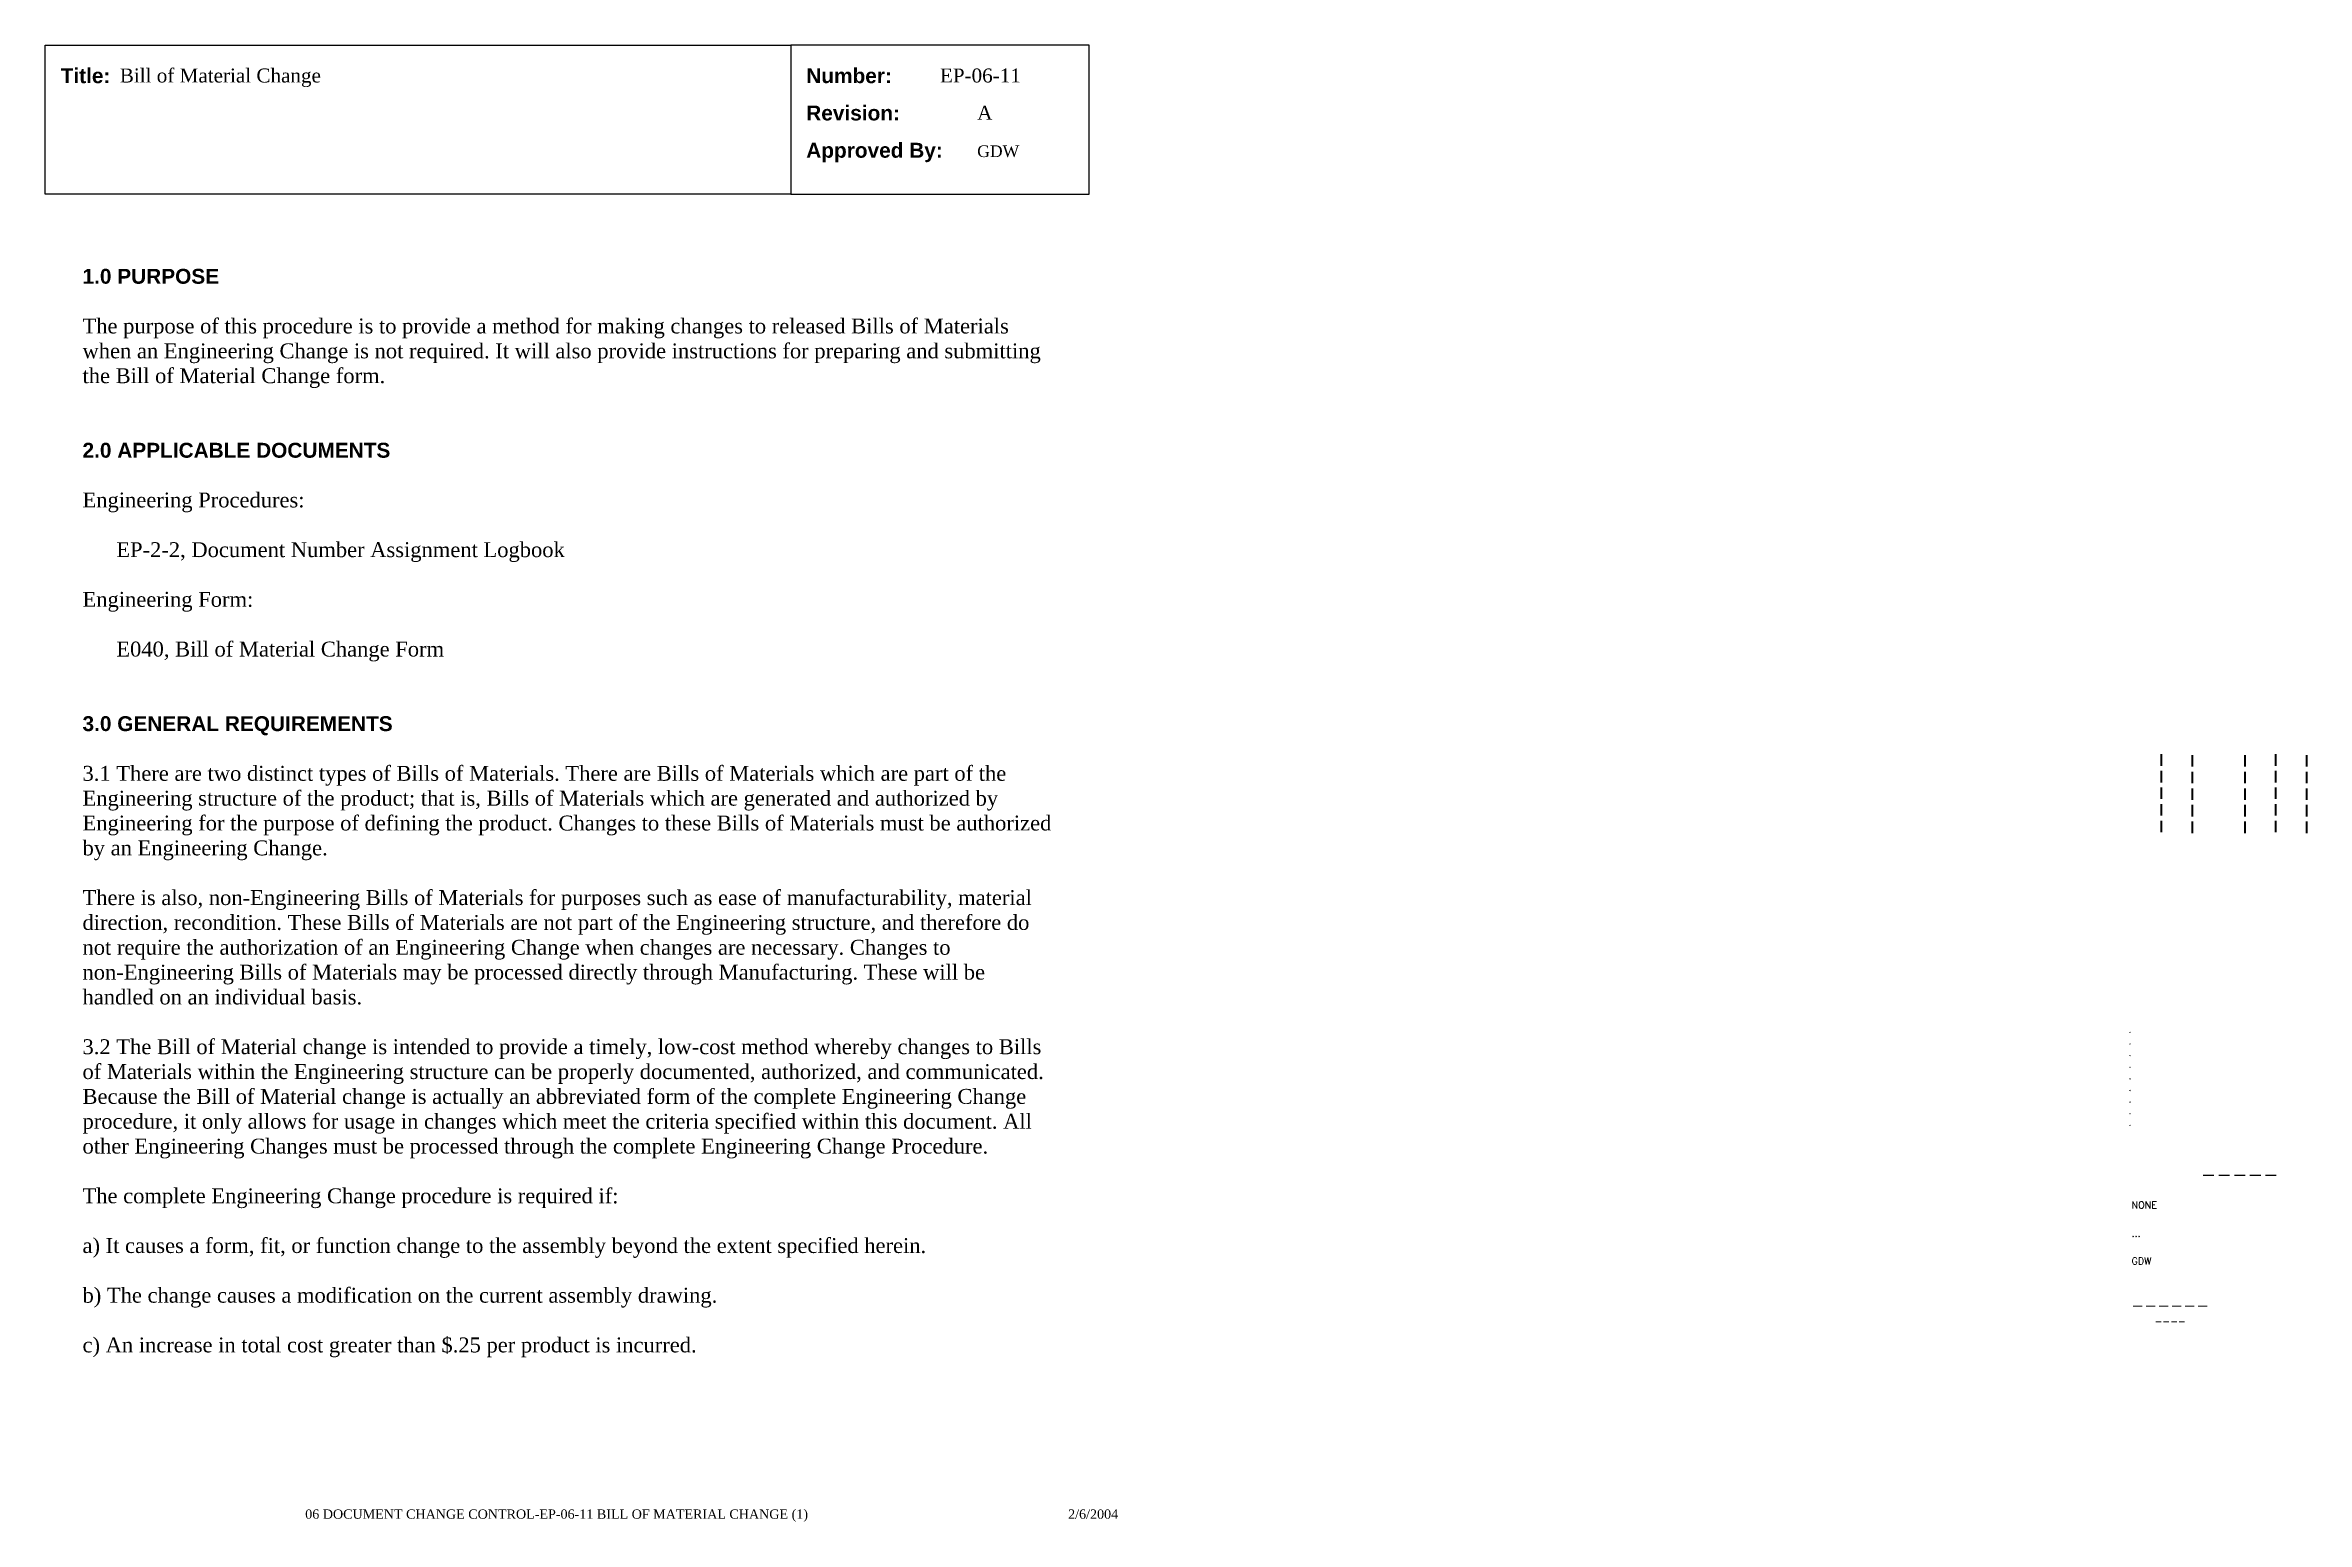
# Paper-space layout 'EP-06-11 Bill of Material Change (1)' of a CAD drawing. Header units: inches. Extents: x 1 to 31.3, y 0.2 to 20.
import ezdxf
from ezdxf.enums import TextEntityAlignment as Align

# ---------------------------------------------------------------- set-up
doc = ezdxf.new("R2010")
doc.units = ezdxf.units.IN
doc.header["$MEASUREMENT"] = 0
doc.layers.add('TitleBlock_Attributes', color=40, linetype='Continuous', plot=False)
doc.layers.add('TitleBlock_Atts_Print', color=1, linetype='Continuous')
doc.styles.get("Standard").update_dxf_attribs({"font": 'simplex.shx'})
doc.styles.add('style1', font='TIMES.TTF')
doc.styles.add('styleAtt', font='TIMES.TTF')
doc.styles.add('TBBIGTEXT', font='complex.shx')

# ---------------------------------------------------------------- blocks, each defined once
blk = doc.blocks.new('Test1')
at = {"layer": 'TitleBlock_Attributes', "style": 'TBBIGTEXT', "width": 0.8}
for tag, p, height in [('SideLine1', (29.492, 9.408), 0.25), ('SideLine2', (29.906, 9.396), 0.25), ('SideLine3', (30.612, 9.396), 0.25), ('SideLine4', (31.026, 9.408), 0.25), ('SideLine5', (31.44, 9.396), 0.25), ('File-Layout', (28.803, 3.641), 0.125)]:
    blk.add_attdef(tag, p, '', height=height, rotation=90, dxfattribs=at)
at = {"layer": 'TitleBlock_Attributes'}
for tag, p, height in [('REV1', (28.947, 6.754), 0.0625), ('REV2', (28.947, 6.598), 0.0625), ('REV3', (28.947, 6.442), 0.0625), ('REV4', (28.947, 6.286), 0.0625), ('REV5', (28.947, 6.13), 0.0625), ('REV6', (28.947, 5.974), 0.0625), ('REV7', (28.947, 5.818), 0.0625), ('REV8', (28.947, 5.662), 0.0625), ('REV9', (28.947, 5.506), 0.0625), ('SCALE', (28.983, 4.394), 0.0938), ('INCHARGE', (28.983, 4.016), 0.0938), ('DRW', (28.983, 3.641), 0.0938)]:
    blk.add_attdef(tag, p, '', height=height, dxfattribs=at)
at = {"layer": 'TitleBlock_Attributes', "style": 'TBBIGTEXT'}
for tag, height, p in [('PROJNUM', 0.188, (30.434, 4.761)), ('DWG_NUM', 0.156, (31.168, 4.127)), ('CUSTOMER', 0.156, (29.501, 3.017)), ('LOCATION', 0.0938, (29.501, 2.835)), ('DESC_1', 0.188, (29.501, 2.412)), ('DESC_2', 0.188, (29.501, 2.1)), ('DESC_3', 0.188, (29.501, 1.787))]:
    blk.add_attdef(tag, text='', height=height, dxfattribs=at).set_placement(p, align=Align.CENTER)
at = {"layer": 'TitleBlock_Attributes'}
blk.add_attdef('DRW_DATE', text='', height=0.0938, dxfattribs=at).set_placement((31.149, 3.648), align=Align.CENTER)

psp = doc.layouts.new('EP-06-11 Bill of Material Change (1)')

# ---------------------------------------------------------------- linework, layer by layer
for points in [[(1, 20), (11, 20), (11, 18), (1, 18)], [(11, 18), (15, 18), (15, 20), (11, 20)]]:
    psp.add_lwpolyline(points, close=True)

# ---------------------------------------------------------------- block references
ref = psp.add_blockref('Test1', (0, 0))
ref.add_attrib('CUSTOMER', '------', dxfattribs={"layer": 'TitleBlock_Attributes', "height": 0.1562, "style": 'TBBIGTEXT'}).set_placement((29.501, 3.017), align=Align.CENTER)
ref.add_attrib('LOCATION', '----', dxfattribs={"layer": 'TitleBlock_Attributes', "height": 0.0938, "style": 'TBBIGTEXT'}).set_placement((29.501, 2.835), align=Align.CENTER)
ref.add_attrib('DESC_1', 'Bill of Material Change', (2, 19.5), dxfattribs={"layer": 'TitleBlock_Atts_Print', "height": 0.1875, "style": 'styleAtt'})
ref.add_attrib('DESC_2', 'EP-06-11', (13, 19.5), dxfattribs={"layer": 'TitleBlock_Atts_Print', "height": 0.1875, "style": 'styleAtt'})
ref.add_attrib('DESC_3', 'A', (13.5, 19), dxfattribs={"layer": 'TitleBlock_Atts_Print', "height": 0.188, "style": 'styleAtt'})
ref.add_attrib('PROJNUM', '-----', dxfattribs={"layer": 'TitleBlock_Attributes', "height": 0.1875, "style": 'TBBIGTEXT'}).set_placement((30.434, 4.761), align=Align.CENTER)
ref.add_attrib('DWG_NUM', 'GDW', (13.5, 18.5), dxfattribs={"layer": 'TitleBlock_Atts_Print', "height": 0.1562, "style": 'styleAtt'})
ref.add_attrib('DRW_DATE', '2/6/2004', dxfattribs={"layer": 'TitleBlock_Atts_Print', "height": 0.125, "style": 'styleAtt'}).set_placement((15.055, 0.232), align=Align.CENTER)
ref.add_attrib('DRW', 'GDW', (28.983, 3.641), dxfattribs={"layer": 'TitleBlock_Attributes', "height": 0.0938})
ref.add_attrib('INCHARGE', '...', (28.983, 4.016), dxfattribs={"layer": 'TitleBlock_Attributes', "height": 0.0938})
ref.add_attrib('SCALE', 'NONE', (28.983, 4.394), dxfattribs={"layer": 'TitleBlock_Attributes', "height": 0.0938})
ref.add_attrib('REV1', '.', (28.947, 6.754), dxfattribs={"layer": 'TitleBlock_Attributes', "height": 0.0625})
ref.add_attrib('REV2', '.', (28.947, 6.598), dxfattribs={"layer": 'TitleBlock_Attributes', "height": 0.0625})
ref.add_attrib('REV3', '.', (28.947, 6.442), dxfattribs={"layer": 'TitleBlock_Attributes', "height": 0.0625})
ref.add_attrib('REV4', '.', (28.947, 6.286), dxfattribs={"layer": 'TitleBlock_Attributes', "height": 0.0625})
ref.add_attrib('REV5', '.', (28.947, 6.13), dxfattribs={"layer": 'TitleBlock_Attributes', "height": 0.0625})
ref.add_attrib('REV6', '.', (28.947, 5.974), dxfattribs={"layer": 'TitleBlock_Attributes', "height": 0.0625})
ref.add_attrib('REV7', '.', (28.947, 5.818), dxfattribs={"layer": 'TitleBlock_Attributes', "height": 0.0625})
ref.add_attrib('REV8', '.', (28.947, 5.662), dxfattribs={"layer": 'TitleBlock_Attributes', "height": 0.0625})
ref.add_attrib('REV9', '.', (28.947, 5.506), dxfattribs={"layer": 'TitleBlock_Attributes', "height": 0.0625})
ref.add_attrib('SideLine1', '-----', (29.492, 9.408), dxfattribs={"layer": 'TitleBlock_Attributes', "height": 0.25, "rotation": 90, "style": 'TBBIGTEXT', "width": 0.8})
ref.add_attrib('SideLine2', '-----', (29.906, 9.396), dxfattribs={"layer": 'TitleBlock_Attributes', "height": 0.25, "rotation": 90, "style": 'TBBIGTEXT', "width": 0.8})
ref.add_attrib('SideLine3', '-----', (30.612, 9.396), dxfattribs={"layer": 'TitleBlock_Attributes', "height": 0.25, "rotation": 90, "style": 'TBBIGTEXT', "width": 0.8})
ref.add_attrib('SideLine4', '-----', (31.026, 9.408), dxfattribs={"layer": 'TitleBlock_Attributes', "height": 0.25, "rotation": 90, "style": 'TBBIGTEXT', "width": 0.8})
ref.add_attrib('SideLine5', '-----', (31.44, 9.396), dxfattribs={"layer": 'TitleBlock_Attributes', "height": 0.25, "rotation": 90, "style": 'TBBIGTEXT', "width": 0.8})
ref.add_attrib('File-Layout', '06 DOCUMENT CHANGE CONTROL-EP-06-11 BILL OF MATERIAL CHANGE (1)', dxfattribs={"layer": 'TitleBlock_Atts_Print', "height": 0.125, "style": 'styleAtt'}).set_placement((7.859, 0.232), align=Align.CENTER)

# ---------------------------------------------------------------- texts
at = {"color": 5, "char_height": 0.2, "width": 2, "attachment_point": 1, "line_spacing_factor": 1.5, "style": 'style1'}
for s, insert in [('{\\fArial|b1|i0|c0|p34;Title:}', (1.207, 19.691)), ('{\\fArial|b1|i0|c0|p34;Number:\\PRevision:\\PApproved By:}', (11.207, 19.691))]:
    psp.add_mtext(s, dxfattribs=dict(at, insert=insert))
at = {"color": 5, "insert": (1.5, 17), "char_height": 0.2, "width": 13, "attachment_point": 1, "style": 'style1'}
psp.add_mtext('{\\fArial|b1|i0|c0|p34;1.0 PURPOSE\\P\\P}The purpose of this procedure is to provide a method for making changes to released Bills of Materials when an Engineering Change is not required. It will also provide instructions for preparing and submitting the Bill of Material Change form.\\P\\P\\P{\\fArial|b1|i0|c0|p34;2.0 APPLICABLE DOCUMENTS\\P\\P}Engineering Procedures:\\P\\P      EP-2-2, Document Number Assignment Logbook\\P\\PEngineering Form:\\P\\P      E040, Bill of Material Change Form\\P\\P\\P{\\fArial|b1|i0|c0|p34;3.0 GENERAL REQUIREMENTS\\P\\P}3.1 There are two distinct types of Bills of Materials. There are Bills of Materials which are part of the Engineering structure of the product; that is, Bills of Materials which are generated and authorized by Engineering for the purpose of defining the product. Changes to these Bills of Materials must be authorized by an Engineering Change.\\P\\PThere is also, non-Engineering Bills of Materials for purposes such as ease of manufacturability, material direction, recondition. These Bills of Materials are not part of the Engineering structure, and therefore do not require the authorization of an Engineering Change when changes are necessary. Changes to non-Engineering Bills of Materials may be processed directly through Manufacturing. These will be handled on an individual basis.\\P\\P3.2 The Bill of Material change is intended to provide a timely, low-cost method whereby changes to Bills of Materials within the Engineering structure can be properly documented, authorized, and communicated. Because the Bill of Material change is actually an abbreviated form of the complete Engineering Change procedure, it only allows for usage in changes which meet the criteria specified within this document. All other Engineering Changes must be processed through the complete Engineering Change Procedure.\\P\\PThe complete Engineering Change procedure is required if:\\P\\Pa) It causes a form, fit, or function change to the assembly beyond the extent specified herein.\\P\\Pb) The change causes a modification on the current assembly drawing.\\P\\Pc) An increase in total cost greater than $.25 per product is incurred.', dxfattribs=at)

doc.saveas('drawing.dxf')
